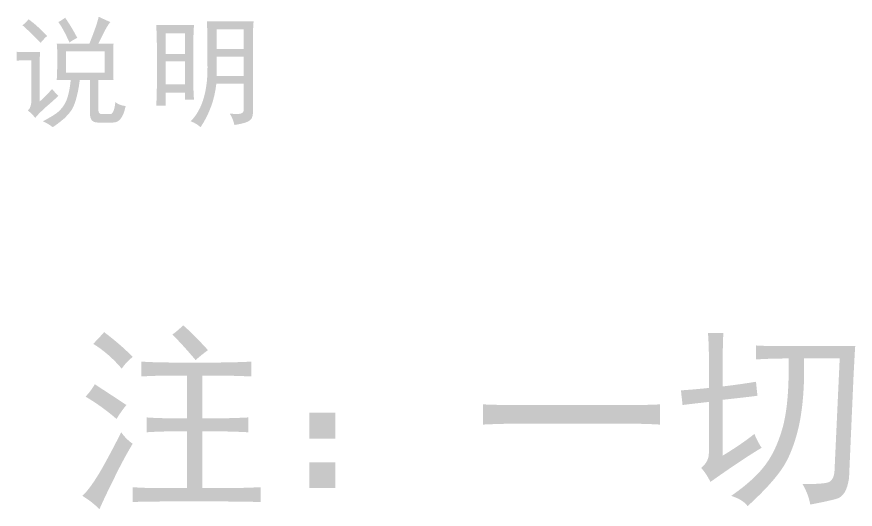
# Model space of a CAD drawing. Header units: inches. Extents: x 11 to 286, y 6 to 196.
# Drawn here: x 255.15 to 270.05, y 20.76 to 29.52 of the extents above; entities that cross this region are included whole.
import ezdxf

# ---------------------------------------------------------------- set-up
doc = ezdxf.new("R2010")
doc.units = ezdxf.units.IN
doc.header["$MEASUREMENT"] = 0
doc.layers.add('PDF_实体填充', color=7, linetype='Continuous', true_color=0xffffff)

msp = doc.modelspace()

# ---------------------------------------------------------------- hatches: boundary and pattern name
at = {"layer": 'PDF_实体填充', "transparency": 33554559}
h = msp.add_hatch(color=7, dxfattribs=at)
edge = h.paths.add_edge_path(flags=0)
edge.add_spline(control_points=[(256.811, 29.422), (256.766, 29.378), (256.695, 29.245), (256.596, 29.036)], knot_values=[0, 0, 0, 0, 1, 1, 1, 1], degree=3, periodic=0)
edge.add_line((256.596, 29.036), (256.866, 29.036))
edge.add_spline(control_points=[(256.866, 29.036), (256.86, 28.959), (256.86, 28.843), (256.86, 28.694)], knot_values=[0, 0, 0, 0, 1, 1, 1, 1], degree=3, periodic=0)
edge.add_spline(control_points=[(256.86, 28.694), (256.86, 28.545), (256.86, 28.446), (256.866, 28.391)], knot_values=[0, 0, 0, 0, 1, 1, 1, 1], degree=3, periodic=0)
edge.add_line((256.866, 28.391), (256.596, 28.391))
edge.add_line((256.596, 28.391), (256.596, 27.862))
edge.add_spline(control_points=[(256.596, 27.862), (256.596, 27.807), (256.618, 27.785), (256.667, 27.785)], knot_values=[0, 0, 0, 0, 1, 1, 1, 1], degree=3, periodic=0)
edge.add_line((256.667, 27.785), (256.8, 27.785))
edge.add_spline(control_points=[(256.8, 27.785), (256.849, 27.779), (256.882, 27.845), (256.899, 28)], knot_values=[0, 0, 0, 0, 1, 1, 1, 1], degree=3, periodic=0)
edge.add_spline(control_points=[(256.899, 28), (256.943, 27.961), (257.003, 27.939), (257.081, 27.928)], knot_values=[0, 0, 0, 0, 1, 1, 1, 1], degree=3, periodic=0)
edge.add_spline(control_points=[(257.081, 27.928), (257.042, 27.735), (256.97, 27.636), (256.86, 27.636)], knot_values=[0, 0, 0, 0, 1, 1, 1, 1], degree=3, periodic=0)
edge.add_line((256.86, 27.636), (256.585, 27.636))
edge.add_spline(control_points=[(256.585, 27.636), (256.491, 27.636), (256.447, 27.691), (256.447, 27.796)], knot_values=[0, 0, 0, 0, 1, 1, 1, 1], degree=3, periodic=0)
edge.add_line((256.447, 27.796), (256.447, 28.391))
edge.add_line((256.447, 28.391), (256.265, 28.391))
edge.add_spline(control_points=[(256.265, 28.391), (256.254, 28.292), (256.237, 28.198), (256.215, 28.11)], knot_values=[0, 0, 0, 0, 1, 1, 1, 1], degree=3, periodic=0)
edge.add_spline(control_points=[(256.215, 28.11), (256.193, 28.022), (256.171, 27.95), (256.138, 27.89)], knot_values=[0, 0, 0, 0, 1, 1, 1, 1], degree=3, periodic=0)
edge.add_spline(control_points=[(256.138, 27.89), (256.105, 27.829), (256.055, 27.774), (255.995, 27.713)], knot_values=[0, 0, 0, 0, 1, 1, 1, 1], degree=3, periodic=0)
edge.add_spline(control_points=[(255.995, 27.713), (255.929, 27.658), (255.862, 27.603), (255.785, 27.553)], knot_values=[0, 0, 0, 0, 1, 1, 1, 1], degree=3, periodic=0)
edge.add_spline(control_points=[(255.785, 27.553), (255.741, 27.586), (255.686, 27.625), (255.609, 27.658)], knot_values=[0, 0, 0, 0, 1, 1, 1, 1], degree=3, periodic=0)
edge.add_spline(control_points=[(255.609, 27.658), (255.736, 27.724), (255.824, 27.779), (255.873, 27.818)], knot_values=[0, 0, 0, 0, 1, 1, 1, 1], degree=3, periodic=0)
edge.add_spline(control_points=[(255.873, 27.818), (255.923, 27.862), (255.967, 27.912), (256, 27.972)], knot_values=[0, 0, 0, 0, 1, 1, 1, 1], degree=3, periodic=0)
edge.add_spline(control_points=[(256, 27.972), (256.033, 28.027), (256.055, 28.099), (256.072, 28.176)], knot_values=[0, 0, 0, 0, 1, 1, 1, 1], degree=3, periodic=0)
edge.add_spline(control_points=[(256.072, 28.176), (256.088, 28.253), (256.099, 28.325), (256.105, 28.391)], knot_values=[0, 0, 0, 0, 1, 1, 1, 1], degree=3, periodic=0)
edge.add_line((256.105, 28.391), (255.857, 28.391))
edge.add_spline(control_points=[(255.857, 28.391), (255.862, 28.534), (255.868, 28.661), (255.868, 28.777)], knot_values=[0, 0, 0, 0, 1, 1, 1, 1], degree=3, periodic=0)
edge.add_spline(control_points=[(255.868, 28.777), (255.868, 28.893), (255.862, 28.981), (255.857, 29.036)], knot_values=[0, 0, 0, 0, 1, 1, 1, 1], degree=3, periodic=0)
edge.add_line((255.857, 29.036), (256.436, 29.036))
edge.add_spline(control_points=[(256.436, 29.036), (256.529, 29.268), (256.585, 29.427), (256.601, 29.516)], knot_values=[0, 0, 0, 0, 1, 1, 1, 1], degree=3, periodic=0)
edge.add_spline(control_points=[(256.601, 29.516), (256.673, 29.483), (256.744, 29.449), (256.811, 29.422)], knot_values=[0, 0, 0, 0, 1, 1, 1, 1], degree=3, periodic=0)
edge.add_line((256.811, 29.422), (256.811, 29.422))
edge = h.paths.add_edge_path(flags=0)
edge.add_spline(control_points=[(255.559, 28.887), (255.554, 28.799), (255.554, 28.694), (255.554, 28.579)], knot_values=[0, 0, 0, 0, 1, 1, 1, 1], degree=3, periodic=0)
edge.add_line((255.554, 28.579), (255.554, 28.011))
edge.add_spline(control_points=[(255.554, 28.011), (255.62, 28.066), (255.692, 28.143), (255.774, 28.231)], knot_values=[0, 0, 0, 0, 1, 1, 1, 1], degree=3, periodic=0)
edge.add_spline(control_points=[(255.774, 28.231), (255.802, 28.198), (255.84, 28.154), (255.884, 28.11)], knot_values=[0, 0, 0, 0, 1, 1, 1, 1], degree=3, periodic=0)
edge.add_spline(control_points=[(255.884, 28.11), (255.818, 28.044), (255.741, 27.978), (255.658, 27.906)], knot_values=[0, 0, 0, 0, 1, 1, 1, 1], degree=3, periodic=0)
edge.add_spline(control_points=[(255.658, 27.906), (255.576, 27.829), (255.515, 27.774), (255.477, 27.719)], knot_values=[0, 0, 0, 0, 1, 1, 1, 1], degree=3, periodic=0)
edge.add_spline(control_points=[(255.477, 27.719), (255.427, 27.774), (255.383, 27.818), (255.344, 27.851)], knot_values=[0, 0, 0, 0, 1, 1, 1, 1], degree=3, periodic=0)
edge.add_spline(control_points=[(255.344, 27.851), (255.388, 27.89), (255.405, 27.95), (255.405, 28.027)], knot_values=[0, 0, 0, 0, 1, 1, 1, 1], degree=3, periodic=0)
edge.add_line((255.405, 28.027), (255.405, 28.744))
edge.add_spline(control_points=[(255.405, 28.744), (255.306, 28.744), (255.223, 28.738), (255.146, 28.738)], knot_values=[0, 0, 0, 0, 1, 1, 1, 1], degree=3, periodic=0)
edge.add_line((255.146, 28.738), (255.146, 28.893))
edge.add_spline(control_points=[(255.146, 28.893), (255.223, 28.887), (255.278, 28.887), (255.322, 28.887)], knot_values=[0, 0, 0, 0, 1, 1, 1, 1], degree=3, periodic=0)
edge.add_line((255.322, 28.887), (255.559, 28.887))
h.paths.add_polyline_path([(256.711, 28.523), (256.711, 28.904), (256.022, 28.904), (256.022, 28.523)], flags=0)
edge = h.paths.add_edge_path(flags=0)
edge.add_spline(control_points=[(255.355, 29.471), (255.455, 29.4), (255.565, 29.301), (255.686, 29.174)], knot_values=[0, 0, 0, 0, 1, 1, 1, 1], degree=3, periodic=0)
edge.add_spline(control_points=[(255.686, 29.174), (255.664, 29.157), (255.625, 29.119), (255.57, 29.053)], knot_values=[0, 0, 0, 0, 1, 1, 1, 1], degree=3, periodic=0)
edge.add_spline(control_points=[(255.57, 29.053), (255.427, 29.196), (255.322, 29.301), (255.245, 29.367)], knot_values=[0, 0, 0, 0, 1, 1, 1, 1], degree=3, periodic=0)
edge.add_spline(control_points=[(255.245, 29.367), (255.273, 29.378), (255.311, 29.416), (255.355, 29.471)], knot_values=[0, 0, 0, 0, 1, 1, 1, 1], degree=3, periodic=0)
edge.add_line((255.355, 29.471), (255.355, 29.471))
edge = h.paths.add_edge_path(flags=0)
edge.add_spline(control_points=[(256.006, 29.499), (256.083, 29.389), (256.155, 29.268), (256.221, 29.141)], knot_values=[0, 0, 0, 0, 1, 1, 1, 1], degree=3, periodic=0)
edge.add_spline(control_points=[(256.221, 29.141), (256.177, 29.119), (256.127, 29.091), (256.083, 29.058)], knot_values=[0, 0, 0, 0, 1, 1, 1, 1], degree=3, periodic=0)
edge.add_spline(control_points=[(256.083, 29.058), (256.006, 29.229), (255.94, 29.35), (255.884, 29.422)], knot_values=[0, 0, 0, 0, 1, 1, 1, 1], degree=3, periodic=0)
edge.add_spline(control_points=[(255.884, 29.422), (255.918, 29.438), (255.962, 29.466), (256.006, 29.499)], knot_values=[0, 0, 0, 0, 1, 1, 1, 1], degree=3, periodic=0)
edge.add_line((256.006, 29.499), (256.006, 29.499))
h = msp.add_hatch(color=7, dxfattribs=at)
edge = h.paths.add_edge_path(flags=0)
edge.add_spline(control_points=[(259.356, 29.433), (259.345, 29.323), (259.345, 29.201), (259.345, 29.069)], knot_values=[0, 0, 0, 0, 1, 1, 1, 1], degree=3, periodic=0)
edge.add_line((259.345, 29.069), (259.345, 27.878))
edge.add_spline(control_points=[(259.345, 27.878), (259.35, 27.774), (259.334, 27.708), (259.29, 27.675)], knot_values=[0, 0, 0, 0, 1, 1, 1, 1], degree=3, periodic=0)
edge.add_spline(control_points=[(259.29, 27.675), (259.246, 27.641), (259.157, 27.614), (259.014, 27.592)], knot_values=[0, 0, 0, 0, 1, 1, 1, 1], degree=3, periodic=0)
edge.add_spline(control_points=[(259.014, 27.592), (259.003, 27.658), (258.975, 27.724), (258.931, 27.796)], knot_values=[0, 0, 0, 0, 1, 1, 1, 1], degree=3, periodic=0)
edge.add_spline(control_points=[(258.931, 27.796), (259.025, 27.785), (259.091, 27.785), (259.13, 27.796)], knot_values=[0, 0, 0, 0, 1, 1, 1, 1], degree=3, periodic=0)
edge.add_spline(control_points=[(259.13, 27.796), (259.168, 27.807), (259.185, 27.834), (259.179, 27.884)], knot_values=[0, 0, 0, 0, 1, 1, 1, 1], degree=3, periodic=0)
edge.add_line((259.179, 27.884), (259.179, 28.325))
edge.add_line((259.179, 28.325), (258.694, 28.325))
edge.add_spline(control_points=[(258.694, 28.325), (258.661, 28.038), (258.568, 27.785), (258.413, 27.553)], knot_values=[0, 0, 0, 0, 1, 1, 1, 1], degree=3, periodic=0)
edge.add_spline(control_points=[(258.413, 27.553), (258.358, 27.603), (258.297, 27.636), (258.237, 27.658)], knot_values=[0, 0, 0, 0, 1, 1, 1, 1], degree=3, periodic=0)
edge.add_spline(control_points=[(258.237, 27.658), (258.452, 27.873), (258.551, 28.226), (258.535, 28.711)], knot_values=[0, 0, 0, 0, 1, 1, 1, 1], degree=3, periodic=0)
edge.add_line((258.535, 28.711), (258.535, 29.058))
edge.add_spline(control_points=[(258.535, 29.058), (258.535, 29.19), (258.529, 29.312), (258.529, 29.433)], knot_values=[0, 0, 0, 0, 1, 1, 1, 1], degree=3, periodic=0)
edge.add_line((258.529, 29.433), (259.356, 29.433))
edge = h.paths.add_edge_path(flags=0)
edge.add_spline(control_points=[(258.297, 29.367), (258.286, 29.245), (258.286, 29.124), (258.286, 28.992)], knot_values=[0, 0, 0, 0, 1, 1, 1, 1], degree=3, periodic=0)
edge.add_line((258.286, 28.992), (258.286, 28.397))
edge.add_spline(control_points=[(258.286, 28.397), (258.286, 28.264), (258.286, 28.143), (258.297, 28.044)], knot_values=[0, 0, 0, 0, 1, 1, 1, 1], degree=3, periodic=0)
edge.add_line((258.297, 28.044), (258.138, 28.044))
edge.add_line((258.138, 28.044), (258.138, 28.165))
edge.add_line((258.138, 28.165), (257.79, 28.165))
edge.add_line((257.79, 28.165), (257.79, 27.934))
edge.add_line((257.79, 27.934), (257.625, 27.934))
edge.add_spline(control_points=[(257.625, 27.934), (257.631, 28.027), (257.636, 28.149), (257.636, 28.297)], knot_values=[0, 0, 0, 0, 1, 1, 1, 1], degree=3, periodic=0)
edge.add_line((257.636, 28.297), (257.636, 29.003))
edge.add_spline(control_points=[(257.636, 29.003), (257.636, 29.135), (257.631, 29.257), (257.625, 29.367)], knot_values=[0, 0, 0, 0, 1, 1, 1, 1], degree=3, periodic=0)
edge.add_line((257.625, 29.367), (258.297, 29.367))
h.paths.add_polyline_path([(259.179, 28.942), (259.179, 29.29), (258.7, 29.29), (258.7, 28.942)], flags=0)
h.paths.add_polyline_path([(259.179, 28.463), (259.179, 28.805), (258.7, 28.805), (258.7, 28.463)], flags=0)
h.paths.add_polyline_path([(258.138, 28.314), (258.138, 28.722), (257.79, 28.722), (257.79, 28.314)], flags=0)
h.paths.add_polyline_path([(258.138, 28.854), (258.138, 29.223), (257.79, 29.223), (257.79, 28.854)], flags=0)
h = msp.add_hatch(color=7, dxfattribs=at)
edge = h.paths.add_edge_path(flags=0)
edge.add_spline(control_points=[(258.71, 23.371), (258.881, 23.371), (259.085, 23.376), (259.317, 23.387)], knot_values=[0, 0, 0, 0, 1, 1, 1, 1], degree=3, periodic=0)
edge.add_line((259.317, 23.387), (259.317, 23.123))
edge.add_spline(control_points=[(259.317, 23.123), (259.063, 23.134), (258.865, 23.139), (258.721, 23.139)], knot_values=[0, 0, 0, 0, 1, 1, 1, 1], degree=3, periodic=0)
edge.add_line((258.721, 23.139), (258.446, 23.139))
edge.add_line((258.446, 23.139), (258.446, 22.379))
edge.add_line((258.446, 22.379), (258.71, 22.379))
edge.add_spline(control_points=[(258.71, 22.379), (258.865, 22.379), (259.047, 22.384), (259.262, 22.395)], knot_values=[0, 0, 0, 0, 1, 1, 1, 1], degree=3, periodic=0)
edge.add_line((259.262, 22.395), (259.262, 22.131))
edge.add_spline(control_points=[(259.262, 22.131), (259.058, 22.142), (258.876, 22.147), (258.71, 22.147)], knot_values=[0, 0, 0, 0, 1, 1, 1, 1], degree=3, periodic=0)
edge.add_line((258.71, 22.147), (258.446, 22.147))
edge.add_line((258.446, 22.147), (258.446, 21.138))
edge.add_line((258.446, 21.138), (258.793, 21.138))
edge.add_spline(control_points=[(258.793, 21.138), (259.014, 21.138), (259.24, 21.144), (259.482, 21.155)], knot_values=[0, 0, 0, 0, 1, 1, 1, 1], degree=3, periodic=0)
edge.add_line((259.482, 21.155), (259.482, 20.89))
edge.add_spline(control_points=[(259.482, 20.89), (259.24, 20.901), (259.014, 20.901), (258.804, 20.901)], knot_values=[0, 0, 0, 0, 1, 1, 1, 1], degree=3, periodic=0)
edge.add_line((258.804, 20.901), (257.801, 20.901))
edge.add_spline(control_points=[(257.801, 20.901), (257.558, 20.901), (257.36, 20.901), (257.206, 20.89)], knot_values=[0, 0, 0, 0, 1, 1, 1, 1], degree=3, periodic=0)
edge.add_line((257.206, 20.89), (257.206, 21.155))
edge.add_spline(control_points=[(257.206, 21.155), (257.349, 21.144), (257.553, 21.138), (257.812, 21.138)], knot_values=[0, 0, 0, 0, 1, 1, 1, 1], degree=3, periodic=0)
edge.add_line((257.812, 21.138), (258.17, 21.138))
edge.add_line((258.17, 21.138), (258.17, 22.147))
edge.add_line((258.17, 22.147), (257.95, 22.147))
edge.add_spline(control_points=[(257.95, 22.147), (257.773, 22.147), (257.608, 22.142), (257.454, 22.131)], knot_values=[0, 0, 0, 0, 1, 1, 1, 1], degree=3, periodic=0)
edge.add_line((257.454, 22.131), (257.454, 22.395))
edge.add_spline(control_points=[(257.454, 22.395), (257.608, 22.384), (257.779, 22.379), (257.966, 22.379)], knot_values=[0, 0, 0, 0, 1, 1, 1, 1], degree=3, periodic=0)
edge.add_line((257.966, 22.379), (258.17, 22.379))
edge.add_line((258.17, 22.379), (258.17, 23.139))
edge.add_line((258.17, 23.139), (257.911, 23.139))
edge.add_spline(control_points=[(257.911, 23.139), (257.724, 23.139), (257.542, 23.134), (257.36, 23.123)], knot_values=[0, 0, 0, 0, 1, 1, 1, 1], degree=3, periodic=0)
edge.add_line((257.36, 23.123), (257.36, 23.387))
edge.add_spline(control_points=[(257.36, 23.387), (257.542, 23.376), (257.729, 23.371), (257.922, 23.371)], knot_values=[0, 0, 0, 0, 1, 1, 1, 1], degree=3, periodic=0)
edge.add_line((257.922, 23.371), (258.71, 23.371))
edge = h.paths.add_edge_path(flags=0)
edge.add_spline(control_points=[(257.206, 21.927), (257.106, 21.761), (256.991, 21.552), (256.869, 21.298)], knot_values=[0, 0, 0, 0, 1, 1, 1, 1], degree=3, periodic=0)
edge.add_spline(control_points=[(256.869, 21.298), (256.743, 21.045), (256.66, 20.868), (256.616, 20.764)], knot_values=[0, 0, 0, 0, 1, 1, 1, 1], degree=3, periodic=0)
edge.add_spline(control_points=[(256.616, 20.764), (256.522, 20.857), (256.423, 20.934), (256.313, 21.001)], knot_values=[0, 0, 0, 0, 1, 1, 1, 1], degree=3, periodic=0)
edge.add_spline(control_points=[(256.313, 21.001), (256.412, 21.094), (256.522, 21.249), (256.654, 21.475)], knot_values=[0, 0, 0, 0, 1, 1, 1, 1], degree=3, periodic=0)
edge.add_spline(control_points=[(256.654, 21.475), (256.781, 21.701), (256.897, 21.921), (257.002, 22.131)], knot_values=[0, 0, 0, 0, 1, 1, 1, 1], degree=3, periodic=0)
edge.add_spline(control_points=[(257.002, 22.131), (257.062, 22.048), (257.128, 21.982), (257.206, 21.927)], knot_values=[0, 0, 0, 0, 1, 1, 1, 1], degree=3, periodic=0)
edge.add_line((257.206, 21.927), (257.206, 21.927))
edge = h.paths.add_edge_path(flags=0)
edge.add_spline(control_points=[(256.533, 22.985), (256.743, 22.847), (256.93, 22.726), (257.095, 22.616)], knot_values=[0, 0, 0, 0, 1, 1, 1, 1], degree=3, periodic=0)
edge.add_spline(control_points=[(257.095, 22.616), (257.04, 22.55), (256.98, 22.467), (256.919, 22.368)], knot_values=[0, 0, 0, 0, 1, 1, 1, 1], degree=3, periodic=0)
edge.add_spline(control_points=[(256.919, 22.368), (256.743, 22.522), (256.555, 22.654), (256.368, 22.765)], knot_values=[0, 0, 0, 0, 1, 1, 1, 1], degree=3, periodic=0)
edge.add_spline(control_points=[(256.368, 22.765), (256.423, 22.82), (256.478, 22.891), (256.533, 22.985)], knot_values=[0, 0, 0, 0, 1, 1, 1, 1], degree=3, periodic=0)
edge.add_line((256.533, 22.985), (256.533, 22.985))
edge = h.paths.add_edge_path(flags=0)
edge.add_spline(control_points=[(256.699, 23.911), (256.919, 23.746), (257.084, 23.597), (257.206, 23.47)], knot_values=[0, 0, 0, 0, 1, 1, 1, 1], degree=3, periodic=0)
edge.add_spline(control_points=[(257.206, 23.47), (257.123, 23.404), (257.057, 23.332), (257.013, 23.261)], knot_values=[0, 0, 0, 0, 1, 1, 1, 1], degree=3, periodic=0)
edge.add_spline(control_points=[(257.013, 23.261), (256.858, 23.443), (256.688, 23.591), (256.506, 23.702)], knot_values=[0, 0, 0, 0, 1, 1, 1, 1], degree=3, periodic=0)
edge.add_spline(control_points=[(256.506, 23.702), (256.566, 23.768), (256.632, 23.834), (256.699, 23.911)], knot_values=[0, 0, 0, 0, 1, 1, 1, 1], degree=3, periodic=0)
edge.add_line((256.699, 23.911), (256.699, 23.911))
edge = h.paths.add_edge_path(flags=0)
edge.add_spline(control_points=[(257.911, 23.867), (257.972, 23.911), (258.038, 23.966), (258.104, 24.032)], knot_values=[0, 0, 0, 0, 1, 1, 1, 1], degree=3, periodic=0)
edge.add_spline(control_points=[(258.104, 24.032), (258.22, 23.933), (258.369, 23.784), (258.545, 23.591)], knot_values=[0, 0, 0, 0, 1, 1, 1, 1], degree=3, periodic=0)
edge.add_spline(control_points=[(258.545, 23.591), (258.468, 23.536), (258.396, 23.476), (258.325, 23.415)], knot_values=[0, 0, 0, 0, 1, 1, 1, 1], degree=3, periodic=0)
edge.add_spline(control_points=[(258.325, 23.415), (258.165, 23.602), (258.027, 23.757), (257.911, 23.867)], knot_values=[0, 0, 0, 0, 1, 1, 1, 1], degree=3, periodic=0)
edge.add_line((257.911, 23.867), (257.911, 23.867))
h = msp.add_hatch(color=7, dxfattribs=at)
edge = h.paths.add_edge_path(flags=0)
edge.add_spline(control_points=[(269.114, 21.21), (269.362, 21.21), (269.516, 21.221), (269.577, 21.243)], knot_values=[0, 0, 0, 0, 1, 1, 1, 1], degree=3, periodic=0)
edge.add_spline(control_points=[(269.577, 21.243), (269.632, 21.265), (269.671, 21.326), (269.682, 21.431)], knot_values=[0, 0, 0, 0, 1, 1, 1, 1], degree=3, periodic=0)
edge.add_line((269.682, 21.431), (269.775, 23.443))
edge.add_line((269.775, 23.443), (269.141, 23.443))
edge.add_spline(control_points=[(269.141, 23.443), (269.152, 22.963), (269.119, 22.561), (269.048, 22.235)], knot_values=[0, 0, 0, 0, 1, 1, 1, 1], degree=3, periodic=0)
edge.add_spline(control_points=[(269.048, 22.235), (268.971, 21.905), (268.866, 21.646), (268.728, 21.453)], knot_values=[0, 0, 0, 0, 1, 1, 1, 1], degree=3, periodic=0)
edge.add_spline(control_points=[(268.728, 21.453), (268.59, 21.26), (268.392, 21.05), (268.138, 20.819)], knot_values=[0, 0, 0, 0, 1, 1, 1, 1], degree=3, periodic=0)
edge.add_spline(control_points=[(268.138, 20.819), (268.083, 20.896), (267.984, 20.957), (267.846, 21.001)], knot_values=[0, 0, 0, 0, 1, 1, 1, 1], degree=3, periodic=0)
edge.add_spline(control_points=[(267.846, 21.001), (268.083, 21.166), (268.276, 21.331), (268.419, 21.508)], knot_values=[0, 0, 0, 0, 1, 1, 1, 1], degree=3, periodic=0)
edge.add_spline(control_points=[(268.419, 21.508), (268.563, 21.684), (268.673, 21.91), (268.756, 22.197)], knot_values=[0, 0, 0, 0, 1, 1, 1, 1], degree=3, periodic=0)
edge.add_spline(control_points=[(268.756, 22.197), (268.838, 22.483), (268.877, 22.897), (268.866, 23.443)], knot_values=[0, 0, 0, 0, 1, 1, 1, 1], degree=3, periodic=0)
edge.add_spline(control_points=[(268.866, 23.443), (268.662, 23.443), (268.469, 23.437), (268.287, 23.426)], knot_values=[0, 0, 0, 0, 1, 1, 1, 1], degree=3, periodic=0)
edge.add_line((268.287, 23.426), (268.287, 23.674))
edge.add_spline(control_points=[(268.287, 23.674), (268.463, 23.663), (268.634, 23.663), (268.8, 23.663)], knot_values=[0, 0, 0, 0, 1, 1, 1, 1], degree=3, periodic=0)
edge.add_line((268.8, 23.663), (270.051, 23.663))
edge.add_spline(control_points=[(270.051, 23.663), (270.04, 23.52), (270.034, 23.36), (270.023, 23.178)], knot_values=[0, 0, 0, 0, 1, 1, 1, 1], degree=3, periodic=0)
edge.add_line((270.023, 23.178), (269.941, 21.32))
edge.add_spline(control_points=[(269.941, 21.32), (269.913, 21.111), (269.841, 20.984), (269.726, 20.951)], knot_values=[0, 0, 0, 0, 1, 1, 1, 1], degree=3, periodic=0)
edge.add_spline(control_points=[(269.726, 20.951), (269.61, 20.918), (269.45, 20.885), (269.252, 20.846)], knot_values=[0, 0, 0, 0, 1, 1, 1, 1], degree=3, periodic=0)
edge.add_spline(control_points=[(269.252, 20.846), (269.23, 20.968), (269.186, 21.089), (269.114, 21.21)], knot_values=[0, 0, 0, 0, 1, 1, 1, 1], degree=3, periodic=0)
edge.add_line((269.114, 21.21), (269.114, 21.21))
edge = h.paths.add_edge_path(flags=0)
edge.add_spline(control_points=[(267.449, 23.498), (267.449, 23.624), (267.444, 23.757), (267.433, 23.895)], knot_values=[0, 0, 0, 0, 1, 1, 1, 1], degree=3, periodic=0)
edge.add_line((267.433, 23.895), (267.708, 23.895))
edge.add_spline(control_points=[(267.708, 23.895), (267.697, 23.757), (267.697, 23.63), (267.697, 23.509)], knot_values=[0, 0, 0, 0, 1, 1, 1, 1], degree=3, periodic=0)
edge.add_line((267.697, 23.509), (267.697, 22.946))
edge.add_spline(control_points=[(267.697, 22.946), (267.885, 22.968), (268.083, 22.996), (268.287, 23.029)], knot_values=[0, 0, 0, 0, 1, 1, 1, 1], degree=3, periodic=0)
edge.add_spline(control_points=[(268.287, 23.029), (268.298, 22.924), (268.304, 22.842), (268.315, 22.781)], knot_values=[0, 0, 0, 0, 1, 1, 1, 1], degree=3, periodic=0)
edge.add_spline(control_points=[(268.315, 22.781), (268.16, 22.759), (267.951, 22.737), (267.697, 22.709)], knot_values=[0, 0, 0, 0, 1, 1, 1, 1], degree=3, periodic=0)
edge.add_line((267.697, 22.709), (267.697, 21.717))
edge.add_spline(control_points=[(267.697, 21.717), (267.951, 21.872), (268.138, 22.004), (268.259, 22.103)], knot_values=[0, 0, 0, 0, 1, 1, 1, 1], degree=3, periodic=0)
edge.add_spline(control_points=[(268.259, 22.103), (268.287, 22.026), (268.331, 21.943), (268.386, 21.855)], knot_values=[0, 0, 0, 0, 1, 1, 1, 1], degree=3, periodic=0)
edge.add_spline(control_points=[(268.386, 21.855), (268.182, 21.734), (267.879, 21.535), (267.477, 21.249)], knot_values=[0, 0, 0, 0, 1, 1, 1, 1], degree=3, periodic=0)
edge.add_spline(control_points=[(267.477, 21.249), (267.422, 21.359), (267.367, 21.442), (267.311, 21.497)], knot_values=[0, 0, 0, 0, 1, 1, 1, 1], degree=3, periodic=0)
edge.add_spline(control_points=[(267.311, 21.497), (267.4, 21.568), (267.449, 21.657), (267.449, 21.761)], knot_values=[0, 0, 0, 0, 1, 1, 1, 1], degree=3, periodic=0)
edge.add_line((267.449, 21.761), (267.449, 22.671))
edge.add_spline(control_points=[(267.449, 22.671), (267.262, 22.649), (267.107, 22.632), (266.981, 22.616)], knot_values=[0, 0, 0, 0, 1, 1, 1, 1], degree=3, periodic=0)
edge.add_spline(control_points=[(266.981, 22.616), (266.97, 22.726), (266.959, 22.809), (266.953, 22.875)], knot_values=[0, 0, 0, 0, 1, 1, 1, 1], degree=3, periodic=0)
edge.add_spline(control_points=[(266.953, 22.875), (267.085, 22.886), (267.251, 22.897), (267.449, 22.919)], knot_values=[0, 0, 0, 0, 1, 1, 1, 1], degree=3, periodic=0)
edge.add_line((267.449, 22.919), (267.449, 23.498))
h = msp.add_hatch(color=7, dxfattribs=at)
edge = h.paths.add_edge_path(flags=0)
edge.add_spline(control_points=[(265.933, 22.616), (266.17, 22.616), (266.385, 22.616), (266.578, 22.627)], knot_values=[0, 0, 0, 0, 1, 1, 1, 1], degree=3, periodic=0)
edge.add_line((266.578, 22.627), (266.578, 22.268))
edge.add_spline(control_points=[(266.578, 22.268), (266.385, 22.279), (266.175, 22.285), (265.944, 22.285)], knot_values=[0, 0, 0, 0, 1, 1, 1, 1], degree=3, periodic=0)
edge.add_line((265.944, 22.285), (264.125, 22.285))
edge.add_spline(control_points=[(264.125, 22.285), (263.882, 22.285), (263.656, 22.279), (263.436, 22.268)], knot_values=[0, 0, 0, 0, 1, 1, 1, 1], degree=3, periodic=0)
edge.add_line((263.436, 22.268), (263.436, 22.627))
edge.add_spline(control_points=[(263.436, 22.627), (263.656, 22.616), (263.882, 22.616), (264.125, 22.616)], knot_values=[0, 0, 0, 0, 1, 1, 1, 1], degree=3, periodic=0)
edge.add_line((264.125, 22.616), (265.933, 22.616))
h = msp.add_hatch(color=7, dxfattribs=at)
h.paths.add_polyline_path([(260.348, 22.478), (260.806, 22.478), (260.806, 22.02), (260.348, 22.02)], flags=0)
h.paths.add_polyline_path([(260.348, 21.596), (260.806, 21.596), (260.806, 21.138), (260.348, 21.138)], flags=0)

doc.saveas('drawing.dxf')
